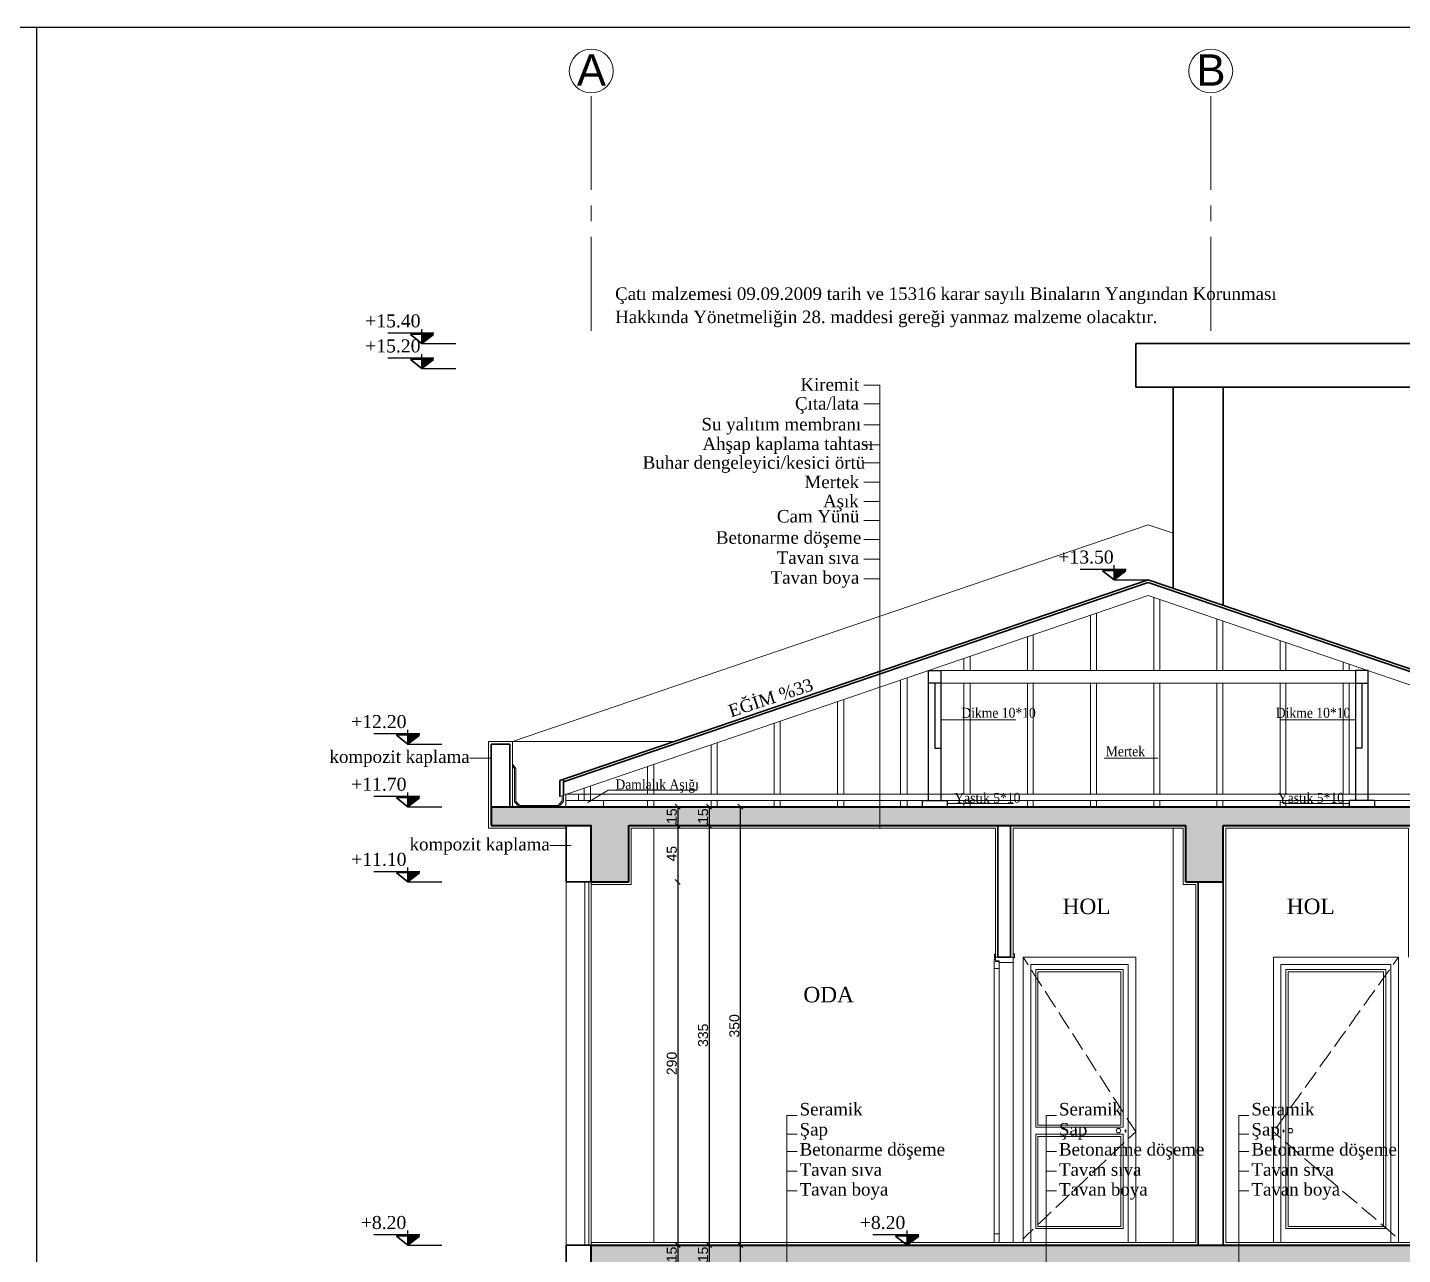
# Model space of a CAD drawing. Header units: centimetres. Extents: x 14449 to 53524, y -19051 to -10746.
# Drawn here: x 43953 to 45051, y -11726 to -10746 of the extents above; entities that cross this region are included whole.
import ezdxf

# ---------------------------------------------------------------- set-up
doc = ezdxf.new("R2010")
doc.units = ezdxf.units.CM
doc.linetypes.add('CENTER2', pattern=[112.5, 75, -12.5, 12.5, -12.5])
doc.linetypes.add('IZDUSUM1', pattern=[20, 7.5, -5, 7.5, 0])
doc.layers.add('KOT', color=1, linetype='Continuous')
doc.layers.add('Yazi', color=7, linetype='Continuous')
for name, color, linetype, lineweight in [('malzeme cizgisi', 242, 'Continuous', 20), ('P-AKS', 255, 'Continuous', 5), ('P-ÖLÇÜ İÇ', 243, 'Continuous', 0), ('rtm-duv tugla', 22, 'Continuous', 35), ('rtm-izdusum-üst ince', 8, 'IZDUSUM1', 5), ('rtm-kapı-ahsap', 35, 'Continuous', 13), ('rtm-kesit katmanı-04', 33, 'Continuous', 25), ('rtm-kesit katmanı-05', 153, 'Continuous', 20), ('rtm-kesit katmanı-06', 136, 'Continuous', 15), ('rtm-mhl-yazı-malzeme', 7, 'Continuous', 13), ('rtm-pen-ahsap', 35, 'Continuous', 13), ('rtm-sembol kot yazı', 7, 'Continuous', 20), ('rtm-sembol malzeme cizgisi', 242, 'Continuous', 20), ('rtm-sıva', 252, 'Continuous', 15), ('rtm-tarama-betonarme', 51, 'Continuous', 13), ('rtm-tas_betonarme', 50, 'Continuous', 40)]:
    doc.layers.add(name, color=color, linetype=linetype, lineweight=lineweight)
doc.styles.add('arial_1_18', font='arial.ttf', dxfattribs={"height": 0.2})
doc.styles.get("Standard").update_dxf_attribs({"font": 'arial.ttf'})
doc.styles.add('times new roman_1_18', font='times.ttf', dxfattribs={"height": 0.2})
doc.styles.add('VAZ-OLCU', font='times.ttf', dxfattribs={"height": 60})
doc.styles.add('ölçü', font='times.ttf', dxfattribs={"height": 10})
doc.dimstyles.new('İÇ ÖLÇÜ', dxfattribs={"dimtxt": 8, "dimasz": 4, "dimexe": 1.25, "dimexo": 0.625, "dimtad": 1, "dimdec": 0, "dimtxsty": 'Standard', "dimblk": 'OBLIQUE', "dimcen": 2.5, "dimse1": 1, "dimse2": 1, "dimclrd": 256, "dimclrt": 256, "dimadec": 0, "dimazin": 0, "dimtfac": 1, "dimtdec": 0, "dimtmove": 1, "dimatfit": 3, "dimldrblk": 'OBLIQUE', "dimfxl": 1, "dimarcsym": 0})

# ---------------------------------------------------------------- blocks, each defined once
blk = doc.blocks.new('kotson')
at = {"layer": 'KOT'}
blk.add_hatch(color=256, dxfattribs=at).paths.add_polyline_path([(0.3, 13.6), (18, 0), (18, 13.6)])
for p, q in [((18, 0), (18, 21.9)), ((70, 16), (0, 16)), ((18, 0), (0.3, 13.6)), ((0.3, 13.6), (35.6, 13.6)), ((35.6, 13.6), (18, 0)), ((18, 0), (35.6, 13.6)), ((18, 0), (18, 13.6)), ((18, 0), (-33.7, 0))]:
    blk.add_line(p, q, dxfattribs=at)
blk = doc.blocks.new('_Oblique')
at = {"color": 0, "linetype": 'ByBlock', "lineweight": -2}
blk.add_line((-0.5, -0.5), (0.5, 0.5), dxfattribs=at)
blk = doc.blocks.new('*D4175')
at = {"layer": 'Defpoints', "color": 0, "lineweight": 30, "transparency": 16777216}
for p in [(44474.6, -11368.5), (44472.1, -11383.5), (44474.6, -11383.5)]:
    blk.add_point(p, dxfattribs=at)
at = {"layer": 'P-ÖLÇÜ İÇ', "lineweight": -2, "transparency": 16777216}
blk.add_line((44472.1, -11368.5), (44472.1, -11383.5), dxfattribs=at)
at = {"layer": 'P-ÖLÇÜ İÇ', "lineweight": -2, "transparency": 16777216, "xscale": 4, "yscale": 4, "zscale": 4}
for p, rotation in [((44472.1, -11368.5), 90), ((44472.1, -11383.5), 270)]:
    blk.add_blockref('_Oblique', p, dxfattribs=dict(at, rotation=rotation))
at = {"layer": 'P-ÖLÇÜ İÇ', "transparency": 16777216, "insert": (44467.4, -11376), "char_height": 8, "attachment_point": 5, "rotation": 90}
blk.add_mtext('15', dxfattribs=at)
blk = doc.blocks.new('*D4176')
at = {"layer": 'Defpoints', "color": 0, "lineweight": 30, "transparency": 16777216}
for p in [(44474.6, -11383.5), (44472.1, -11428.5), (44472.1, -11428.5)]:
    blk.add_point(p, dxfattribs=at)
at = {"layer": 'P-ÖLÇÜ İÇ', "lineweight": -2, "transparency": 16777216}
blk.add_line((44472.1, -11383.5), (44472.1, -11428.5), dxfattribs=at)
at = {"layer": 'P-ÖLÇÜ İÇ', "lineweight": -2, "transparency": 16777216, "xscale": 4, "yscale": 4, "zscale": 4}
for p, rotation in [((44472.1, -11383.5), 90), ((44472.1, -11428.5), 270)]:
    blk.add_blockref('_Oblique', p, dxfattribs=dict(at, rotation=rotation))
at = {"layer": 'P-ÖLÇÜ İÇ', "transparency": 16777216, "insert": (44467.4, -11406), "char_height": 8, "attachment_point": 5, "rotation": 90}
blk.add_mtext('45', dxfattribs=at)
blk = doc.blocks.new('*D4177')
at = {"layer": 'Defpoints', "color": 0, "lineweight": 30, "transparency": 16777216}
for p in [(44472.1, -11428.5), (44472.1, -11718.5), (44475.4, -11718.5)]:
    blk.add_point(p, dxfattribs=at)
at = {"layer": 'P-ÖLÇÜ İÇ', "lineweight": -2, "transparency": 16777216}
blk.add_line((44472.1, -11428.5), (44472.1, -11718.5), dxfattribs=at)
at = {"layer": 'P-ÖLÇÜ İÇ', "lineweight": -2, "transparency": 16777216, "xscale": 4, "yscale": 4, "zscale": 4}
for p, rotation in [((44472.1, -11428.5), 90), ((44472.1, -11718.5), 270)]:
    blk.add_blockref('_Oblique', p, dxfattribs=dict(at, rotation=rotation))
at = {"layer": 'P-ÖLÇÜ İÇ', "transparency": 16777216, "insert": (44467.4, -11573.5), "char_height": 8, "attachment_point": 5, "rotation": 90}
blk.add_mtext('290', dxfattribs=at)
blk = doc.blocks.new('*D4178')
at = {"layer": 'Defpoints', "color": 0, "lineweight": 30, "transparency": 16777216}
for p in [(44475.4, -11718.5), (44472.1, -11733.5), (44472.1, -11733.5)]:
    blk.add_point(p, dxfattribs=at)
at = {"layer": 'P-ÖLÇÜ İÇ', "lineweight": -2, "transparency": 16777216}
blk.add_line((44472.1, -11718.5), (44472.1, -11733.5), dxfattribs=at)
at = {"layer": 'P-ÖLÇÜ İÇ', "lineweight": -2, "transparency": 16777216, "xscale": 4, "yscale": 4, "zscale": 4}
for p, rotation in [((44472.1, -11718.5), 90), ((44472.1, -11733.5), 270)]:
    blk.add_blockref('_Oblique', p, dxfattribs=dict(at, rotation=rotation))
at = {"layer": 'P-ÖLÇÜ İÇ', "transparency": 16777216, "insert": (44467.4, -11726), "char_height": 8, "attachment_point": 5, "rotation": 90}
blk.add_mtext('15', dxfattribs=at)
blk = doc.blocks.new('*D4190')
at = {"layer": 'Defpoints', "color": 0, "lineweight": 30, "transparency": 16777216}
for p in [(44499.6, -11368.5), (44497.1, -11383.5), (44499.6, -11383.5)]:
    blk.add_point(p, dxfattribs=at)
at = {"layer": 'P-ÖLÇÜ İÇ', "lineweight": -2, "transparency": 16777216}
blk.add_line((44497.1, -11368.5), (44497.1, -11383.5), dxfattribs=at)
at = {"layer": 'P-ÖLÇÜ İÇ', "lineweight": -2, "transparency": 16777216, "xscale": 4, "yscale": 4, "zscale": 4}
for p, rotation in [((44497.1, -11368.5), 90), ((44497.1, -11383.5), 270)]:
    blk.add_blockref('_Oblique', p, dxfattribs=dict(at, rotation=rotation))
at = {"layer": 'P-ÖLÇÜ İÇ', "transparency": 16777216, "insert": (44492.4, -11376), "char_height": 8, "attachment_point": 5, "rotation": 90}
blk.add_mtext('15', dxfattribs=at)
blk = doc.blocks.new('*D4191')
at = {"layer": 'Defpoints', "color": 0, "lineweight": 30, "transparency": 16777216}
for p in [(44524.6, -11368.5), (44522.1, -11718.5), (44524.6, -11718.5)]:
    blk.add_point(p, dxfattribs=at)
at = {"layer": 'P-ÖLÇÜ İÇ', "lineweight": -2, "transparency": 16777216}
blk.add_line((44522.1, -11368.5), (44522.1, -11718.5), dxfattribs=at)
at = {"layer": 'P-ÖLÇÜ İÇ', "lineweight": -2, "transparency": 16777216, "xscale": 4, "yscale": 4, "zscale": 4}
for p, rotation in [((44522.1, -11368.5), 90), ((44522.1, -11718.5), 270)]:
    blk.add_blockref('_Oblique', p, dxfattribs=dict(at, rotation=rotation))
at = {"layer": 'P-ÖLÇÜ İÇ', "transparency": 16777216, "insert": (44517.4, -11543.5), "char_height": 8, "attachment_point": 5, "rotation": 90}
blk.add_mtext('350', dxfattribs=at)
blk = doc.blocks.new('*D4192')
at = {"layer": 'Defpoints', "color": 0, "lineweight": 30, "transparency": 16777216}
for p in [(44497.1, -11383.5), (44497.1, -11718.5), (44497.1, -11718.5)]:
    blk.add_point(p, dxfattribs=at)
at = {"layer": 'P-ÖLÇÜ İÇ', "lineweight": -2, "transparency": 16777216}
blk.add_line((44497.1, -11383.5), (44497.1, -11718.5), dxfattribs=at)
at = {"layer": 'P-ÖLÇÜ İÇ', "lineweight": -2, "transparency": 16777216, "xscale": 4, "yscale": 4, "zscale": 4}
for p, rotation in [((44497.1, -11383.5), 90), ((44497.1, -11718.5), 270)]:
    blk.add_blockref('_Oblique', p, dxfattribs=dict(at, rotation=rotation))
at = {"layer": 'P-ÖLÇÜ İÇ', "transparency": 16777216, "insert": (44492.4, -11551), "char_height": 8, "attachment_point": 5, "rotation": 90}
blk.add_mtext('335', dxfattribs=at)
blk = doc.blocks.new('*D4193')
at = {"layer": 'Defpoints', "color": 0, "lineweight": 30, "transparency": 16777216}
for p in [(44497.1, -11718.5), (44497.1, -11733.5), (44497.1, -11733.5)]:
    blk.add_point(p, dxfattribs=at)
at = {"layer": 'P-ÖLÇÜ İÇ', "lineweight": -2, "transparency": 16777216}
blk.add_line((44497.1, -11718.5), (44497.1, -11733.5), dxfattribs=at)
at = {"layer": 'P-ÖLÇÜ İÇ', "lineweight": -2, "transparency": 16777216, "xscale": 4, "yscale": 4, "zscale": 4}
for p, rotation in [((44497.1, -11718.5), 90), ((44497.1, -11733.5), 270)]:
    blk.add_blockref('_Oblique', p, dxfattribs=dict(at, rotation=rotation))
at = {"layer": 'P-ÖLÇÜ İÇ', "transparency": 16777216, "insert": (44492.4, -11726), "char_height": 8, "attachment_point": 5, "rotation": 90}
blk.add_mtext('15', dxfattribs=at)
blk = doc.blocks.new('*D4200')
at = {"layer": 'Defpoints', "color": 0, "lineweight": 30, "transparency": 16777216}
for p in [(44522.1, -11718.5), (44522.1, -12068.5), (44522.1, -12068.5)]:
    blk.add_point(p, dxfattribs=at)
at = {"layer": 'P-ÖLÇÜ İÇ', "lineweight": -2, "transparency": 16777216}
blk.add_line((44522.1, -11718.5), (44522.1, -12068.5), dxfattribs=at)
at = {"layer": 'P-ÖLÇÜ İÇ', "lineweight": -2, "transparency": 16777216, "xscale": 4, "yscale": 4, "zscale": 4}
for p, rotation in [((44522.1, -11718.5), 90), ((44522.1, -12068.5), 270)]:
    blk.add_blockref('_Oblique', p, dxfattribs=dict(at, rotation=rotation))
at = {"layer": 'P-ÖLÇÜ İÇ', "transparency": 16777216, "insert": (44517.4, -11893.5), "char_height": 8, "attachment_point": 5, "rotation": 90}
blk.add_mtext('350', dxfattribs=at)

msp = doc.modelspace()

# ---------------------------------------------------------------- hatches: boundary and pattern name
at = {"layer": 'rtm-tarama-betonarme'}
h = msp.add_hatch(dxfattribs=at)
h.set_pattern_fill('ANSI33', color=256, scale=1.5, style=0)
h.set_pattern_definition([(45, (10016.611, -5948.086), (-6.735192, 6.735192), []), (45, (10023.347, -5948.086), (-6.735192, 6.735192), [4.7625, -2.38125])])
h.paths.add_polyline_path([(44702.6, -11368.5), (44323, -11368.5), (44323, -11383.5), (44403, -11383.5), (44403, -11428.5), (44433, -11428.5), (44433, -11383.5), (44702.6, -11383.5)])
h.paths.add_polyline_path([(45373, -11368.5), (44702.6, -11368.5), (44702.6, -11383.5), (44878, -11383.5), (44878, -11428.5), (44908, -11428.5), (44908, -11383.5), (45267.9, -11383.5), (45267.9, -11428.5), (45293, -11428.5), (45293, -11383.5), (45373, -11383.5)])
h = msp.add_hatch(dxfattribs=at)
h.set_pattern_fill('ANSI33', color=256, scale=1.5, style=0)
h.set_pattern_definition([(45, (10016.611, -5598.086), (-6.735192, 6.735192), []), (45, (10023.347, -5598.086), (-6.735192, 6.735192), [4.7625, -2.38125])])
h.paths.add_polyline_path([(44908, -11733.5), (45267.9, -11733.5), (45267.9, -11778.5), (45293, -11778.5), (45293, -11718.5), (44403, -11718.5), (44403, -11778.5), (44433, -11778.5), (44433, -11733.5), (44878, -11733.5), (44878, -11778.5), (44908, -11778.5)])

# ---------------------------------------------------------------- linework, layer by layer
at = {"color": 2, "lineweight": 25}
msp.add_line((43959.8, -10746.2), (43959.8, -12946.2), dxfattribs=at)
msp.add_lwpolyline([(53524.4, -10746.2), (16573.4, -10746.2)], dxfattribs=at)
at = {"layer": 'malzeme cizgisi'}
for p, q in [((44633.6, -11031.8), (44620.8, -11031.8)), ((44633.6, -11385.5), (44633.6, -11031.8)), ((44633.6, -11046.8), (44620.8, -11046.8)), ((44633.6, -11063.4), (44620.8, -11063.4)), ((44633.6, -11079.5), (44620.8, -11079.5)), ((44633.6, -11093.9), (44620.8, -11093.9)), ((44633.6, -11109.4), (44620.8, -11109.4)), ((44633.6, -11124.7), (44620.8, -11124.7)), ((44633.6, -11140), (44620.8, -11140)), ((44633.6, -11155), (44620.8, -11155)), ((44633.6, -11170.8), (44620.8, -11170.8)), ((44633.6, -11186.6), (44620.8, -11186.6)), ((44567.5, -11615), (44559.3, -11615)), ((44559.3, -11615), (44559.3, -11738.5)), ((44774.7, -11615), (44766.5, -11615)), ((44766.5, -11615), (44766.5, -11738.5)), ((44928.5, -11615), (44920.4, -11615)), ((44920.4, -11615), (44920.4, -11738.5)), ((44567.5, -11630), (44559.3, -11630)), ((44774.7, -11630), (44766.5, -11630)), ((44928.5, -11630), (44920.4, -11630)), ((44559.3, -11643.7), (44567.5, -11643.7)), ((44766.5, -11643.7), (44774.7, -11643.7)), ((44920.4, -11643.7), (44928.5, -11643.7)), ((44559.3, -11659.5), (44567.5, -11659.5)), ((44766.5, -11659.5), (44774.7, -11659.5)), ((44920.4, -11659.5), (44928.5, -11659.5)), ((44559.3, -11675.3), (44567.5, -11675.3)), ((44766.5, -11675.3), (44774.7, -11675.3)), ((44920.4, -11675.3), (44928.5, -11675.3))]:
    msp.add_line(p, q, dxfattribs=at)
at = {"layer": 'P-AKS', "linetype": 'CENTER2'}
for points in [[(44403, -10988.5), (44403, -10798.5)], [(44898, -10988.5), (44898, -10798.5)]]:
    msp.add_lwpolyline(points, dxfattribs=at)
at = {"layer": 'P-AKS', "linetype": 'Continuous'}
for centre in [(44403, -10781), (44898, -10781)]:
    msp.add_circle(centre, 17.5, dxfattribs=at)
at = {"layer": 'P-ÖLÇÜ İÇ'}
for points in [[(44379.8, -11359.5), (44379.8, -11363.8), (44376.7, -11367.5), (44345.9, -11367.5), (44342.8, -11364.2), (44342.8, -11337.9), (44340, -11334.4)], [(44380.8, -11359.2), (44380.8, -11364.2), (44377.2, -11368.5), (44345.4, -11368.5), (44341.8, -11364.6), (44341.8, -11338.2), (44340, -11336)]]:
    msp.add_lwpolyline(points, dxfattribs=at)
at = {"layer": 'rtm-duv tugla'}
for p, q in [((44323, -11368.5), (44323, -11318.5)), ((44323, -11318.5), (44338, -11318.5)), ((44338, -11318.5), (44338, -11368.5)), ((44728, -11488.5), (44728, -11383.5)), ((44738, -11488.5), (44738, -11383.5)), ((44888, -11718.5), (44888, -11428.5)), ((44908, -11718.5), (44908, -11428.5)), ((44738, -11488.5), (44728, -11488.5))]:
    msp.add_line(p, q, dxfattribs=at)
for points in [[(44403, -11428.5), (44383, -11428.5), (44383, -11383.5), (44403, -11383.5), (44403, -11428.5)], [(44403, -11778.5), (44383, -11778.5), (44383, -11718.5), (44403, -11718.5), (44403, -11778.5)]]:
    msp.add_lwpolyline(points, dxfattribs=at)
at = {"layer": 'rtm-izdusum-üst ince', "lineweight": 9}
for points in [[(44748, -11488.5), (44838, -11628.1), (44748, -11713.5)], [(45048, -11488.5), (44948, -11628.1), (45048, -11713.5)]]:
    msp.add_lwpolyline(points, dxfattribs=at)
at = {"layer": 'rtm-kapı-ahsap'}
for p, q in [((44725, -11716.4), (44725, -11490.5)), ((44726, -11490.5), (44725, -11490.5)), ((44725.1, -11489.1), (44725.1, -11486.1)), ((44725.1, -11486.1), (44726, -11486.1)), ((44726, -11489.1), (44725.1, -11489.1)), ((44726, -11486.1), (44726, -11489.1)), ((44726, -11488.5), (44740, -11488.5)), ((44726, -11488.5), (44726, -11491.5)), ((44726, -11492), (44726, -11490.5)), ((44741.2, -11486), (44740, -11486)), ((44740, -11486), (44740, -11489.1)), ((44740, -11493), (44740, -11488.5)), ((44740, -11489.1), (44741.2, -11489.1)), ((44741.2, -11489.1), (44741.2, -11486)), ((44725, -11497.6), (44728.9, -11497.6)), ((44726, -11491.5), (44729, -11491.5)), ((44728.9, -11492), (44726, -11492)), ((44728.9, -11492), (44728.9, -11716.4)), ((44729, -11491.5), (44729, -11493)), ((44729, -11493), (44740, -11493)), ((44740, -11493), (44740, -11716.5)), ((44725, -11709.5), (44728.9, -11709.5)), ((44728.9, -11716.4), (44725, -11716.4))]:
    msp.add_line(p, q, dxfattribs=at)
at = {"layer": 'rtm-kapı-ahsap', "const_width": 0.388}
msp.add_lwpolyline([(44725.4, -11489.6, -1), (44725.4, -11490.2, -1)], format="xyb", close=True, dxfattribs=at)
at = {"layer": 'rtm-kesit katmanı-04', "lineweight": 30}
for p, q in [((44838, -11033.5), (44838, -10998.5)), ((44838, -10998.5), (45343, -10998.5)), ((44838, -11033.5), (45343, -11033.5)), ((44868, -11194), (44868, -11033.5)), ((44908, -11207.6), (44908, -11033.5)), ((44377.8, -11347.5), (44848, -11187.2)), ((44380.8, -11348.6), (44848, -11189.3)), ((45318.2, -11347.5), (44848, -11187.2)), ((45315.2, -11348.6), (44848, -11189.3)), ((44377.8, -11360.2), (44377.8, -11347.5)), ((44380.8, -11359.2), (44380.8, -11346.5))]:
    msp.add_line(p, q, dxfattribs=at)
at = {"layer": 'rtm-kesit katmanı-04', "lineweight": 20}
for p, q in [((44377.8, -11360.2), (44848, -11199.8)), ((45318.2, -11360.2), (44848, -11199.8)), ((44682.4, -11259.7), (45013.7, -11259.7)), ((45013.7, -11269.8), (44682.4, -11269.8))]:
    msp.add_line(p, q, dxfattribs=at)
at = {"layer": 'rtm-kesit katmanı-04', "lineweight": 9}
for p, q in [((44831.9, -11494.6), (44754.1, -11494.6)), ((44754.1, -11494.6), (44754.1, -11716.5)), ((44831.9, -11494.6), (44831.9, -11716.5)), ((44954.1, -11494.6), (44954.1, -11716.5)), ((44954.1, -11494.6), (45041.9, -11494.6)), ((45041.9, -11494.6), (45041.9, -11716.5))]:
    msp.add_line(p, q, dxfattribs=at)
at = {"layer": 'rtm-kesit katmanı-04'}
for points in [[(44672.4, -11363.5), (44672.4, -11259.7)], [(44682.4, -11259.7), (44682.4, -11363.5)], [(45013.7, -11259.7), (45013.7, -11363.5)], [(45023.7, -11363.5), (45023.7, -11259.7)], [(44677.4, -11269.8), (44677.4, -11321.8)], [(45018.7, -11269.8), (45018.7, -11321.8)], [(44677.4, -11321.8), (44682.4, -11321.8)], [(45018.7, -11321.8), (45013.7, -11321.8)], [(44667.4, -11363.5), (44687.4, -11363.5)], [(44667.4, -11363.5), (44667.4, -11368.5)], [(44687.4, -11363.5), (44687.4, -11368.5)], [(45028.7, -11363.5), (45008.7, -11363.5)], [(45008.7, -11363.5), (45008.7, -11368.5)], [(45028.7, -11363.5), (45028.7, -11368.5)]]:
    msp.add_lwpolyline(points, dxfattribs=at)
for points in [[(44672.4, -11259.7), (44682.4, -11259.7), (44682.4, -11269.8), (44672.4, -11269.8)], [(45023.7, -11259.7), (45013.7, -11259.7), (45013.7, -11269.8), (45023.7, -11269.8)]]:
    msp.add_lwpolyline(points, close=True, dxfattribs=at)
at = {"layer": 'rtm-kesit katmanı-04', "lineweight": 9}
for points in [[(44748, -11716.5), (44748, -11488.5), (44838, -11488.5), (44838, -11716.5)], [(45048, -11716.5), (45048, -11488.5), (44948, -11488.5), (44948, -11716.5)]]:
    msp.add_lwpolyline(points, dxfattribs=at)
at = {"layer": 'rtm-kesit katmanı-05'}
for p, q in [((44852.5, -11259.7), (44852.5, -11201.3)), ((44857.2, -11203), (44857.2, -11259.7)), ((44802, -11259.7), (44802, -11215.5)), ((44806.7, -11213.9), (44806.7, -11259.7)), ((44902.9, -11259.7), (44902.9, -11218.6)), ((44907.6, -11220.2), (44907.6, -11259.7)), ((44751.5, -11259.7), (44751.5, -11232.7)), ((44756.2, -11231.1), (44756.2, -11259.7)), ((44953.4, -11259.7), (44953.4, -11235.8)), ((44958.1, -11237.4), (44958.1, -11259.7)), ((44705.8, -11248.4), (44705.8, -11259.7)), ((44700.6, -11259.7), (44700.6, -11250.1)), ((45003.9, -11259.7), (45003.9, -11253)), ((45008.6, -11254.6), (45008.6, -11259.7)), ((44650.2, -11358.5), (44650.2, -11267.3)), ((44655.3, -11265.6), (44655.3, -11358.5)), ((44700.6, -11358.5), (44700.6, -11269.8)), ((44705.8, -11269.8), (44705.8, -11358.5)), ((44751.5, -11358.5), (44751.5, -11269.8)), ((44756.2, -11269.8), (44756.2, -11358.5)), ((44802, -11358.5), (44802, -11269.8)), ((44806.7, -11269.8), (44806.7, -11358.5)), ((44852.5, -11358.5), (44852.5, -11269.8)), ((44857.2, -11269.8), (44857.2, -11358.5)), ((44902.9, -11358.5), (44902.9, -11269.8)), ((44907.6, -11269.8), (44907.6, -11358.5)), ((44953.4, -11358.5), (44953.4, -11269.8)), ((44958.1, -11269.8), (44958.1, -11358.5)), ((45003.9, -11358.5), (45003.9, -11269.8)), ((45008.6, -11269.8), (45008.6, -11358.5)), ((44599.7, -11358.5), (44599.7, -11284.5)), ((44604.8, -11282.8), (44604.8, -11358.5)), ((44549.2, -11358.5), (44549.2, -11301.7)), ((44553.9, -11300.1), (44553.9, -11358.5)), ((44498.7, -11358.5), (44498.7, -11319)), ((44503.5, -11317.3), (44503.5, -11358.5)), ((44447.9, -11358.5), (44447.9, -11336.3)), ((44453, -11334.6), (44453, -11358.5)), ((44447.9, -11368.5), (44447.9, -11363.5)), ((44453, -11363.5), (44453, -11368.5)), ((44498.7, -11368.5), (44498.7, -11363.5)), ((44503.5, -11363.5), (44503.5, -11368.5)), ((44549.2, -11368.5), (44549.2, -11363.5)), ((44553.9, -11363.5), (44553.9, -11368.5)), ((44599.7, -11368.5), (44599.7, -11363.5)), ((44604.8, -11363.5), (44604.8, -11368.5)), ((44650.2, -11368.5), (44650.2, -11363.5)), ((44655.3, -11363.5), (44655.3, -11368.5)), ((44700.6, -11368.5), (44700.6, -11363.5)), ((44705.8, -11363.5), (44705.8, -11368.5)), ((44751.5, -11368.5), (44751.5, -11363.5)), ((44756.2, -11363.5), (44756.2, -11368.5)), ((44802, -11368.5), (44802, -11363.5)), ((44806.7, -11363.5), (44806.7, -11368.5)), ((44852.5, -11368.5), (44852.5, -11363.5)), ((44857.2, -11363.5), (44857.2, -11368.5)), ((44902.9, -11368.5), (44902.9, -11363.5)), ((44907.6, -11363.5), (44907.6, -11368.5)), ((44953.4, -11368.5), (44953.4, -11363.5)), ((44958.1, -11363.5), (44958.1, -11368.5)), ((45003.9, -11368.5), (45003.9, -11363.5)), ((45008.6, -11363.5), (45008.6, -11368.5))]:
    msp.add_line(p, q, dxfattribs=at)
at = {"layer": 'rtm-kesit katmanı-05', "lineweight": 9}
for p, q in [((44959.9, -11500.4), (44959.9, -11627.1)), ((45036.1, -11500.4), (44959.9, -11500.4)), ((44959.9, -11500.4), (44959.9, -11500.4)), ((45036.1, -11622.7), (45036.1, -11500.4)), ((45036.1, -11703.6), (45036.1, -11505.2)), ((44827.8, -11624.5), (44758.1, -11624.5)), ((44827.9, -11629.9), (44758.1, -11629.9)), ((44959.9, -11627.4), (44959.9, -11703.6)), ((44959.9, -11703.6), (45036.1, -11703.6))]:
    msp.add_line(p, q, dxfattribs=at)
at = {"layer": 'rtm-kesit katmanı-05'}
for points in [[(44397.4, -11363.5), (44397.4, -11353.5)], [(44402.5, -11351.8), (44402.5, -11363.5)], [(44667.4, -11363.5), (44687.4, -11363.5)], [(44667.4, -11363.5), (44667.4, -11368.5)], [(44687.4, -11363.5), (44687.4, -11368.5)], [(45028.7, -11363.5), (45008.7, -11363.5)], [(45008.7, -11363.5), (45008.7, -11368.5)], [(45028.7, -11363.5), (45028.7, -11368.5)]]:
    msp.add_lwpolyline(points, dxfattribs=at)
at = {"layer": 'rtm-kesit katmanı-05', "lineweight": 9}
for points in [[(44758.1, -11624.5), (44758.1, -11498.6), (44827.9, -11498.6)], [(44827.9, -11498.6), (44827.9, -11624.5)], [(45037.9, -11624.5), (45037.9, -11498.6), (44958.1, -11498.6)], [(44958.1, -11498.6), (44958.1, -11624.5)], [(44958.1, -11614), (44958.1, -11705.4), (45037.9, -11705.4), (45037.9, -11502.7)], [(44827.9, -11629.9), (44827.9, -11705.4), (44758.1, -11705.4), (44758.1, -11629.9)], [(44759.9, -11631.7), (44826.1, -11631.7), (44826.1, -11703.6), (44759.9, -11703.6), (44759.9, -11631.7)]]:
    msp.add_lwpolyline(points, dxfattribs=at)
msp.add_lwpolyline([(44826.1, -11500.4), (44826.1, -11622.7), (44759.9, -11622.7), (44759.9, -11500.4), (44826.1, -11500.4)], close=True, dxfattribs=at)
at = {"layer": 'rtm-kesit katmanı-06'}
for points in [[(44392.8, -11358.5), (44382.8, -11358.5), (44382.8, -11363.5), (44392.8, -11363.5), (44392.8, -11358.5)], [(44392.8, -11358.5), (45303.2, -11358.5)], [(44412.8, -11363.5), (44382.8, -11363.5), (44382.8, -11368.5), (44412.8, -11368.5), (44412.8, -11363.5)], [(44392.8, -11363.5), (45303.2, -11363.5)]]:
    msp.add_lwpolyline(points, dxfattribs=at)
at = {"layer": 'rtm-kesit katmanı-06', "lineweight": 9}
for centre in [(44824.3, -11627.2), (44961.7, -11627.2)]:
    msp.add_circle(centre, 1.78, dxfattribs=at)
msp.add_ellipse((44829.9, -11627.5), major_axis=(0, 0.931), ratio=0.398742, start_param=3.141593, end_param=9.424778, dxfattribs=at)
at = {"layer": 'rtm-kesit katmanı-06', "lineweight": 9, "extrusion": (0, 0, -1)}
msp.add_ellipse((44956.2, -11627.5), major_axis=(0, 0.931), ratio=0.398742, start_param=3.141593, end_param=9.424778, dxfattribs=at)
at = {"layer": 'rtm-mhl-yazı-malzeme', "linetype": 'Continuous', "lineweight": 0}
for p, q in [((44323, -11329.6), (44305.9, -11329.6)), ((44387, -11399.4), (44369.9, -11399.4))]:
    msp.add_line(p, q, dxfattribs=at)
at = {"layer": 'rtm-pen-ahsap'}
for points in [[(44398, -11428.5), (44398, -11718.5)], [(44401, -11718.5), (44401, -11428.5)]]:
    msp.add_lwpolyline(points, dxfattribs=at)
at = {"layer": 'rtm-sembol malzeme cizgisi'}
for points in [[(44682.4, -11299.1), (44742.3, -11299.1)], [(45013.7, -11299.1), (44953.7, -11299.1)], [(44855.6, -11329.8), (44812.9, -11329.8)], [(44416.5, -11355.3), (44400.3, -11365.2)], [(44416.5, -11355.3), (44487.5, -11355.3)], [(44740.3, -11366), (44687.4, -11366)], [(44955.8, -11366), (45008.7, -11366)]]:
    msp.add_lwpolyline(points, dxfattribs=at)
at = {"layer": 'rtm-sıva'}
for p, q in [((44340, -11316.5), (44848, -11143.3)), ((44868, -11150.1), (44848, -11143.3)), ((44340, -11316.5), (44377, -11316.5)), ((44340, -11316.5), (44468.6, -11316.5)), ((44453, -11716.5), (44453, -11385.5)), ((44868, -11385.5), (44868, -11716.5)), ((44383, -11428.5), (44383, -11718.5)), ((44403, -11428.5), (44403, -11718.5))]:
    msp.add_line(p, q, dxfattribs=at)
for points in [[(44383, -11385.5), (44321, -11385.5), (44321, -11316.5), (44340, -11316.5), (44340, -11368.5)], [(44740, -11488.5), (44740, -11385.5), (44876, -11385.5), (44876, -11430.5), (44886, -11430.5), (44886, -11716.5), (44403, -11716.5)], [(44403, -11430.5), (44435, -11430.5), (44435, -11385.5), (44726, -11385.5), (44726, -11489.1)], [(45281.4, -11536.5), (45276, -11536.5), (45276, -11716.5), (44910, -11716.5), (44910, -11385.5), (45056, -11385.5), (45056, -11488.5)]]:
    msp.add_lwpolyline(points, dxfattribs=at)
at = {"layer": 'rtm-tas_betonarme'}
for p, q in [((44323, -11368.5), (45373, -11368.5)), ((44323, -11368.5), (44323, -11383.5)), ((44323, -11383.5), (44403, -11383.5)), ((44403, -11428.5), (44403, -11383.5)), ((44433, -11383.5), (44878, -11383.5)), ((44433, -11428.5), (44433, -11383.5)), ((44878, -11428.5), (44878, -11383.5)), ((44908, -11383.5), (45267.9, -11383.5)), ((44908, -11428.5), (44908, -11383.5)), ((44403, -11428.5), (44433, -11428.5)), ((44878, -11428.5), (44908, -11428.5)), ((44403, -11718.5), (45293, -11718.5)), ((44403, -11778.5), (44403, -11718.5))]:
    msp.add_line(p, q, dxfattribs=at)

# ---------------------------------------------------------------- block references
at = {"layer": 'KOT', "xscale": -0.525, "yscale": 0.525, "zscale": 0.525}
for p in [(44277.2, -10998.5), (44277.2, -11018.5), (44830.3, -11187.2), (44266, -11318.5), (44266, -11368.5), (44266, -11428.5), (44266, -11718.5), (44664.8, -11718.5)]:
    msp.add_blockref('kotson', p, dxfattribs=at)

# ---------------------------------------------------------------- texts
at = {"layer": 'P-AKS', "linetype": 'Continuous', "style": 'arial_1_18'}
for s, p in [('A', (44391.5, -10792.7)), ('B', (44886.5, -10792.7))]:
    msp.add_text(s, height=25, dxfattribs=at).set_placement(p)
at = {"layer": 'rtm-mhl-yazı-malzeme', "linetype": 'Continuous', "lineweight": 0, "style": 'times new roman_1_18'}
for s, p in [('Çatı malzemesi 09.09.2009 tarih ve 15316 karar sayılı Binaların Yangından Korunması ', (44422.1, -10963.8)), ('Hakkında Yönetmeliğin 28. maddesi gereği yanmaz malzeme olacaktır.', (44422.1, -10982.3)), ('Kiremit', (44570.1, -11036.3)), ('Çıta/lata ', (44565.8, -11051.4)), ('Su yalıtım membranı ', (44491.1, -11068)), (' Ahşap kaplama tahtası', (44488.1, -11083.6)), ('Buhar dengeleyici/kesici örtü', (44444.1, -11098.6)), ('Mertek', (44573.4, -11114.1)), ('Aşık', (44588.2, -11129.4)), ('Cam Yünü', (44551.4, -11141.5)), ('Betonarme döşeme', (44502.6, -11158.5)), ('Tavan sıva', (44551.2, -11174.6)), ('Tavan boya', (44546.3, -11190.4)), ('kompozit kaplama', (44193.9, -11333.5)), ('kompozit kaplama', (44257.9, -11403.4)), ('Seramik', (44569.5, -11615)), ('Seramik', (44776.7, -11615)), ('Seramik', (44930.5, -11615)), ('Şap', (44569.5, -11631.1)), ('Şap', (44776.7, -11631.1)), ('Şap', (44930.5, -11631.1)), ('Betonarme döşeme', (44569.5, -11647.1)), ('Betonarme döşeme', (44776.7, -11647.1)), ('Betonarme döşeme', (44930.5, -11647.1)), ('Tavan sıva', (44569.5, -11663.2)), ('Tavan sıva', (44776.7, -11663.2)), ('Tavan sıva', (44930.5, -11663.2)), ('Tavan boya', (44569.5, -11679)), ('Tavan boya', (44776.7, -11679)), ('Tavan boya', (44930.5, -11679))]:
    msp.add_text(s, height=10, dxfattribs=at).set_placement(p)
at = {"layer": 'rtm-mhl-yazı-malzeme', "style": 'times new roman_1_18', "width": 0.9}
for s, p in [('Dikme 10*10', (44698.7, -11297.5)), ('Dikme 10*10', (44950, -11297.5)), ('Mertek', (44814.1, -11328.2)), ('Damlalık Aşığı', (44422.3, -11354.7)), ('Yastık 5*10', (44693.1, -11365.4)), ('Yastık 5*10', (44951.6, -11365.4))]:
    msp.add_text(s, height=8, dxfattribs=at).set_placement(p)
at = {"layer": 'rtm-mhl-yazı-malzeme', "style": 'ölçü'}
for s, p in [('HOL', (44779.6, -11454.2)), ('HOL', (44958.7, -11454.2)), ('ODA', (44572.5, -11524.7))]:
    msp.add_text(s, height=12.35, dxfattribs=at).set_placement(p)
at = {"layer": 'rtm-sembol kot yazı', "style": 'VAZ-OLCU'}
for s, p in [('+15.40', (44222.4, -10985.7, -91.9)), ('+15.20', (44222.4, -11005.7, -91.9)), ('+13.50', (44776.2, -11174.3, -91.9)), ('+12.20', (44211.2, -11305.7, -91.9)), ('+11.70', (44211.2, -11355.7, -91.9)), ('+11.10', (44211.2, -11415.7, -91.9)), ('+8.20', (44218.9, -11705.7, -91.9)), ('+8.20', (44617.6, -11705.7, -91.9))]:
    msp.add_text(s, height=10.4, dxfattribs=at).set_placement(p)
at = {"layer": 'Yazi', "color": 7, "linetype": 'Continuous', "lineweight": -3, "style": 'times new roman_1_18'}
msp.add_text('EĞİM %33', height=10, rotation=18.3056, dxfattribs=at).set_placement((44514.7, -11297.2))

# ---------------------------------------------------------------- dimensions: what is measured, and where the dimension line sits
at = {"layer": 'P-ÖLÇÜ İÇ'}
for base, p1, p2, picture, middle in [((44472.1, -11383.5), (44474.6, -11368.5), (44474.6, -11383.5), '*D4175', (44467.4, -11376)), ((44497.1, -11383.5), (44499.6, -11368.5), (44499.6, -11383.5), '*D4190', (44492.4, -11376)), ((44522.1, -11718.5), (44524.6, -11368.5), (44524.6, -11718.5), '*D4191', (44517.4, -11543.5)), ((44472.1, -11428.5), (44474.6, -11383.5), (44472.1, -11428.5), '*D4176', (44467.4, -11406)), ((44497.1, -11718.5), (44497.1, -11383.5), (44497.1, -11718.5), '*D4192', (44492.4, -11551)), ((44472.1, -11718.5), (44472.1, -11428.5), (44475.4, -11718.5), '*D4177', (44467.4, -11573.5)), ((44472.1, -11733.5), (44475.4, -11718.5), (44472.1, -11733.5), '*D4178', (44467.4, -11726)), ((44497.1, -11733.5), (44497.1, -11718.5), (44497.1, -11733.5), '*D4193', (44492.4, -11726)), ((44522.1, -12068.5), (44522.1, -11718.5), (44522.1, -12068.5), '*D4200', (44517.4, -11893.5))]:
    dim = msp.add_linear_dim(base=base, p1=p1, p2=p2, angle=90, dimstyle='İÇ ÖLÇÜ', dxfattribs=at)
    dim.commit()
    dim.dimension.update_dxf_attribs({"geometry": picture, "text_midpoint": middle})

doc.saveas('drawing.dxf')
